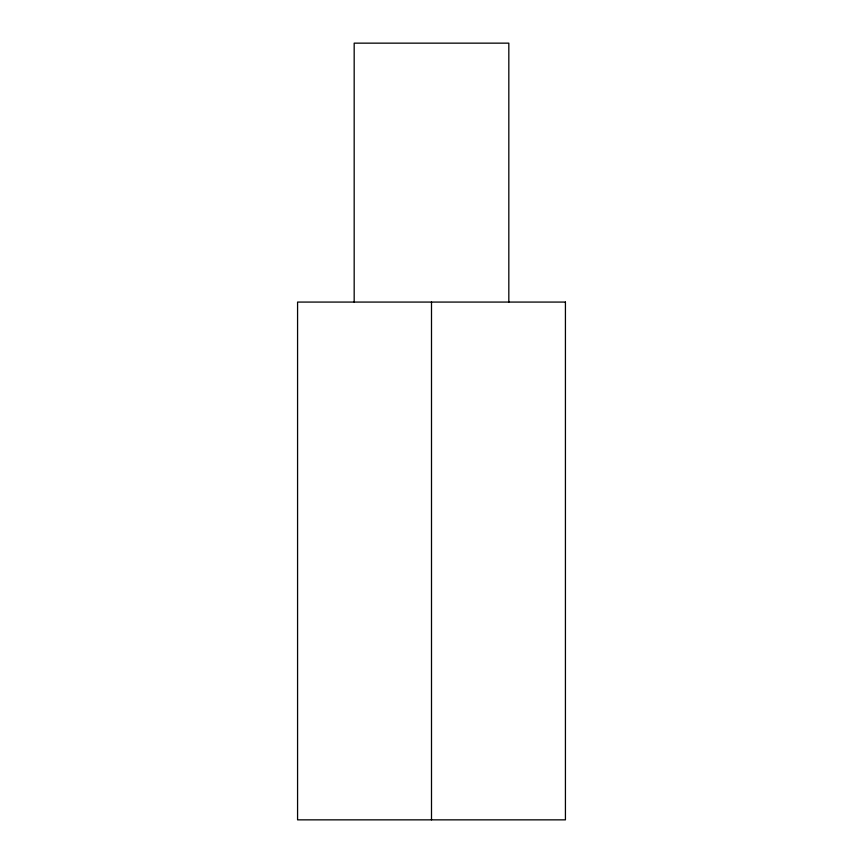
<?xml version="1.0" encoding="UTF-8"?>
<svg xmlns="http://www.w3.org/2000/svg" width="863" height="863" viewBox="0 0 863 863"><rect width="100%" height="100%" fill="white"/><g stroke="black" fill="none" stroke-linecap="round" stroke-linejoin="round"><path stroke-width="1.29" d="M508.825 302.072L508.825 43.15L354.175 43.15L354.175 302.072M431.5 302.072L431.5 819.85M565.427 302.072L297.573 302.072L297.573 819.85L565.427 819.85L565.427 302.072"/></g></svg>
